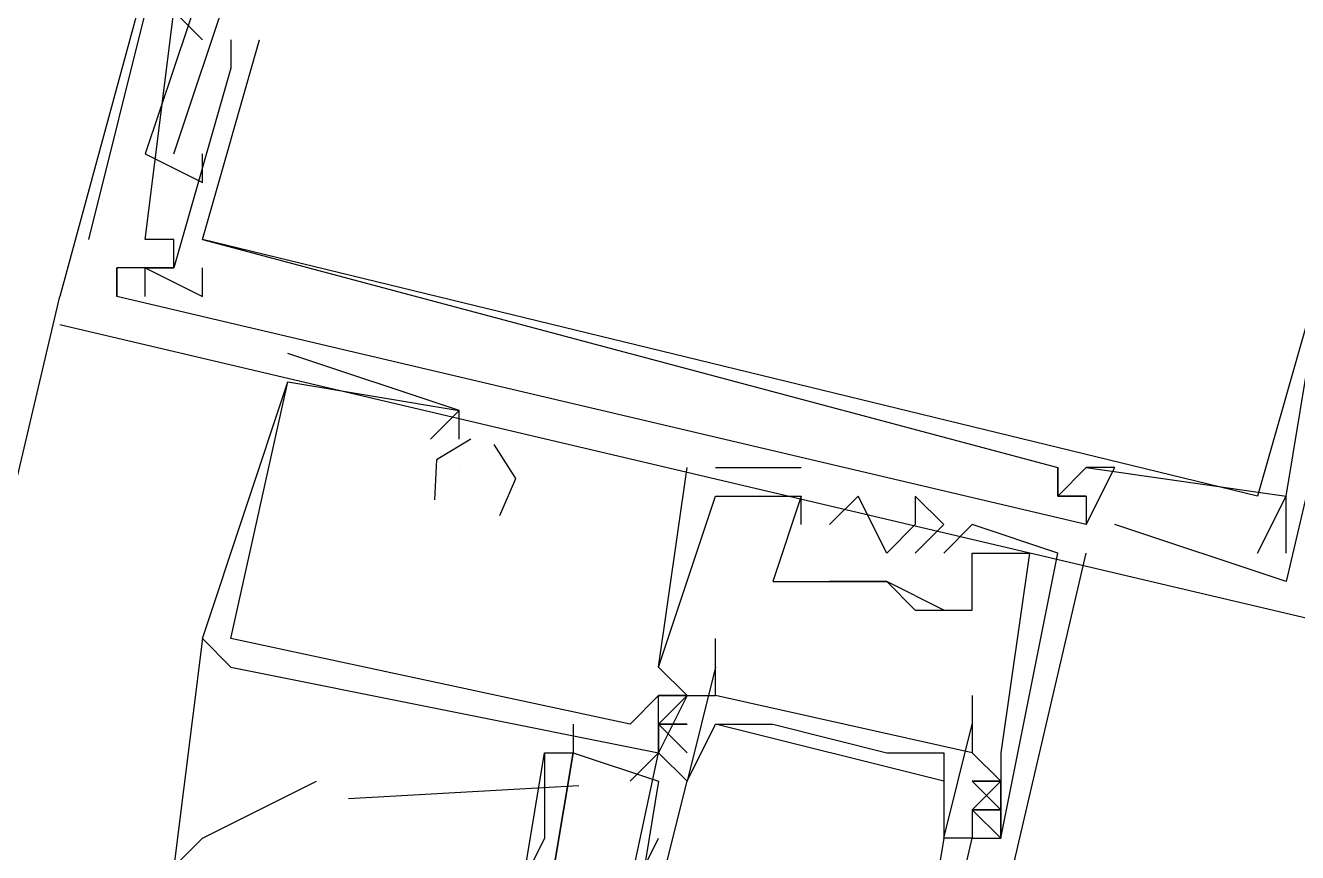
# Model space of a CAD drawing. Header units: feet. Extents: x -84 to 198, y -22 to 181.
# Drawn here: x 119.197 to 119.792, y 83.398 to 83.784 of the extents above; entities that cross this region are included whole.
import ezdxf

# ---------------------------------------------------------------- set-up
doc = ezdxf.new("R2010")
doc.units = ezdxf.units.FT
doc.layers.add('A-LINEA', color=7, linetype='CONTINUOUS')

msp = doc.modelspace()

# ---------------------------------------------------------------- linework, layer by layer
at = {"layer": 'A-LINEA'}
for p, q in [((119.3467, 84.1644), (119.2267, 83.6844)), ((119.28, 83.7778), (119.28, 83.7778)), ((119.28, 83.7778), (119.28, 83.7778)), ((119.28, 83.7778), (119.28, 83.7778)), ((119.2933, 83.7778), (119.2933, 83.7778)), ((119.2933, 83.7778), (119.2933, 83.7778)), ((119.2933, 83.7778), (119.2933, 83.7778)), ((119.3067, 83.7778), (119.3067, 83.7778)), ((119.3067, 83.7778), (119.3067, 83.7778)), ((119.3067, 83.7778), (119.3067, 83.7778)), ((119.2933, 83.7644), (119.2933, 83.7644)), ((119.2933, 83.7644), (119.2933, 83.7644)), ((119.2933, 83.7644), (119.2933, 83.7644)), ((119.2533, 83.7244), (119.2533, 83.7244)), ((119.2533, 83.7244), (119.2533, 83.7244)), ((119.2533, 83.7244), (119.2533, 83.7244)), ((119.2667, 83.7244), (119.2667, 83.7244)), ((119.2667, 83.7244), (119.2667, 83.7244)), ((119.2667, 83.7244), (119.2667, 83.7244)), ((119.28, 83.7244), (119.28, 83.7244)), ((119.28, 83.7244), (119.28, 83.7244)), ((119.28, 83.7244), (119.28, 83.7244)), ((119.28, 83.7111), (119.28, 83.7111)), ((119.28, 83.7111), (119.28, 83.7111)), ((119.28, 83.7111), (119.28, 83.7111)), ((119.2533, 83.6844), (119.2533, 83.6844)), ((119.2533, 83.6844), (119.2533, 83.6844)), ((119.2533, 83.6844), (119.2533, 83.6844)), ((119.2667, 83.6844), (119.2667, 83.6844)), ((119.2667, 83.6844), (119.2667, 83.6844)), ((119.2667, 83.6844), (119.2667, 83.6844)), ((119.28, 83.6844), (119.28, 83.6844)), ((119.28, 83.6844), (119.28, 83.6844)), ((119.28, 83.6844), (119.28, 83.6844)), ((119.28, 83.6844), (119.28, 83.6844)), ((119.28, 83.6844), (119.28, 83.6844)), ((119.28, 83.6844), (119.28, 83.6844)), ((119.24, 83.6711), (119.24, 83.6711)), ((119.24, 83.6711), (119.24, 83.6711)), ((119.24, 83.6711), (119.24, 83.6711)), ((119.24, 83.6711), (119.24, 83.6711)), ((119.24, 83.6711), (119.24, 83.6711)), ((119.24, 83.6711), (119.24, 83.6711)), ((119.2533, 83.6711), (119.2533, 83.6711)), ((119.2533, 83.6711), (119.2533, 83.6711)), ((119.2533, 83.6711), (119.2533, 83.6711)), ((119.2533, 83.6711), (119.2533, 83.6711)), ((119.2533, 83.6711), (119.2533, 83.6711)), ((119.2533, 83.6711), (119.2533, 83.6711)), ((119.2667, 83.6711), (119.2667, 83.6711)), ((119.2667, 83.6711), (119.2667, 83.6711)), ((119.2667, 83.6711), (119.2667, 83.6711)), ((119.2667, 83.6711), (119.2667, 83.6711)), ((119.2667, 83.6711), (119.2667, 83.6711)), ((119.2667, 83.6711), (119.2667, 83.6711)), ((119.28, 83.6711), (119.28, 83.6711)), ((119.28, 83.6711), (119.28, 83.6711)), ((119.28, 83.6711), (119.28, 83.6711)), ((117.56, 76.6311), (119.2133, 83.6578)), ((119.2133, 83.6578), (119.2133, 83.6578)), ((119.2133, 83.6578), (119.2133, 83.6578)), ((119.2133, 83.6578), (119.2133, 83.6578)), ((119.24, 83.6578), (119.24, 83.6578)), ((119.24, 83.6578), (119.24, 83.6578)), ((119.24, 83.6578), (119.24, 83.6578)), ((119.24, 83.6578), (119.24, 83.6578)), ((119.24, 83.6578), (119.24, 83.6578)), ((119.24, 83.6578), (119.24, 83.6578)), ((119.2533, 83.6578), (119.2533, 83.6578)), ((119.2533, 83.6578), (119.2533, 83.6578)), ((119.2533, 83.6578), (119.2533, 83.6578)), ((119.28, 83.6578), (119.28, 83.6578)), ((119.28, 83.6578), (119.28, 83.6578)), ((119.28, 83.6578), (119.28, 83.6578)), ((119.8933, 83.4844), (119.2133, 83.6444)), ((119.2133, 83.6444), (119.2133, 83.6444)), ((119.8933, 83.4844), (119.2133, 83.6444)), ((119.2133, 83.6444), (119.2133, 83.6444)), ((119.8933, 83.4844), (119.2133, 83.6444)), ((119.2133, 83.6444), (119.2133, 83.6444)), ((119.32, 83.6311), (119.32, 83.6311)), ((119.32, 83.6311), (119.32, 83.6311)), ((119.32, 83.6311), (119.32, 83.6311)), ((119.28, 83.4978), (119.32, 83.6178)), ((119.28, 83.4978), (119.32, 83.6178)), ((119.28, 83.4978), (119.32, 83.6178)), ((119.32, 83.6178), (119.32, 83.6178)), ((119.32, 83.6178), (119.32, 83.6178)), ((119.32, 83.6178), (119.32, 83.6178)), ((119.32, 83.6178), (119.32, 83.6178)), ((119.32, 83.6178), (119.32, 83.6178)), ((119.32, 83.6178), (119.32, 83.6178)), ((119.4, 83.6044), (119.4, 83.6044)), ((119.4, 83.6044), (119.4, 83.6044)), ((119.4, 83.6044), (119.4, 83.6044)), ((119.4, 83.6044), (119.4, 83.6044)), ((119.4, 83.6044), (119.4, 83.6044)), ((119.4, 83.6044), (119.4, 83.6044)), ((119.3867, 83.5911), (119.3867, 83.5911)), ((119.3867, 83.5911), (119.3867, 83.5911)), ((119.3867, 83.5911), (119.3867, 83.5911)), ((119.4, 83.5911), (119.4, 83.5911)), ((119.4, 83.5911), (119.4, 83.5911)), ((119.4, 83.5911), (119.4, 83.5911)), ((119.3867, 83.5778), (119.3867, 83.5778)), ((119.3867, 83.5778), (119.3867, 83.5778)), ((119.3867, 83.5778), (119.3867, 83.5778)), ((119.3867, 83.5778), (119.3867, 83.5778)), ((119.3867, 83.5778), (119.3867, 83.5778)), ((119.3867, 83.5778), (119.3867, 83.5778)), ((119.4, 83.5778), (119.4, 83.5778)), ((119.4, 83.5778), (119.4, 83.5778)), ((119.4, 83.5778), (119.4, 83.5778)), ((119.5067, 83.5778), (119.5067, 83.5778)), ((119.5067, 83.5778), (119.5067, 83.5778)), ((119.5067, 83.5778), (119.5067, 83.5778)), ((119.52, 83.5778), (119.56, 83.5778)), ((119.52, 83.5778), (119.52, 83.5778)), ((119.52, 83.5778), (119.56, 83.5778)), ((119.52, 83.5778), (119.52, 83.5778)), ((119.52, 83.5778), (119.56, 83.5778)), ((119.52, 83.5778), (119.52, 83.5778)), ((119.56, 83.5778), (119.56, 83.5778)), ((119.56, 83.5778), (119.56, 83.5778)), ((119.56, 83.5778), (119.56, 83.5778)), ((119.68, 83.5778), (119.68, 83.5778)), ((119.68, 83.5778), (119.68, 83.5778)), ((119.68, 83.5778), (119.68, 83.5778)), ((119.6933, 83.5778), (119.6933, 83.5778)), ((119.6933, 83.5778), (119.6933, 83.5778)), ((119.6933, 83.5778), (119.6933, 83.5778)), ((119.6933, 83.5778), (119.6933, 83.5778)), ((119.6933, 83.5778), (119.6933, 83.5778)), ((119.6933, 83.5778), (119.6933, 83.5778)), ((119.7067, 83.5778), (119.7067, 83.5778)), ((119.7067, 83.5778), (119.7067, 83.5778)), ((119.7067, 83.5778), (119.7067, 83.5778)), ((119.52, 83.5644), (119.52, 83.5644)), ((119.52, 83.5644), (119.52, 83.5644)), ((119.52, 83.5644), (119.52, 83.5644)), ((119.52, 83.5644), (119.52, 83.5644)), ((119.52, 83.5644), (119.52, 83.5644)), ((119.52, 83.5644), (119.52, 83.5644)), ((119.56, 83.5644), (119.56, 83.5644)), ((119.56, 83.5644), (119.56, 83.5644)), ((119.56, 83.5644), (119.56, 83.5644)), ((119.56, 83.5644), (119.56, 83.5644)), ((119.56, 83.5644), (119.56, 83.5644)), ((119.56, 83.5644), (119.56, 83.5644)), ((119.5867, 83.5644), (119.5867, 83.5644)), ((119.5867, 83.5644), (119.5867, 83.5644)), ((119.5867, 83.5644), (119.5867, 83.5644)), ((119.6133, 83.5644), (119.6133, 83.5644)), ((119.6133, 83.5644), (119.6133, 83.5644)), ((119.6133, 83.5644), (119.6133, 83.5644)), ((119.68, 83.5644), (119.68, 83.5644)), ((119.68, 83.5644), (119.68, 83.5644)), ((119.68, 83.5644), (119.68, 83.5644)), ((119.68, 83.5644), (119.68, 83.5644)), ((119.68, 83.5644), (119.68, 83.5644)), ((119.68, 83.5644), (119.68, 83.5644)), ((119.6933, 83.5644), (119.6933, 83.5644)), ((119.6933, 83.5644), (119.6933, 83.5644)), ((119.6933, 83.5644), (119.6933, 83.5644)), ((119.6933, 83.5644), (119.6933, 83.5644)), ((119.6933, 83.5644), (119.6933, 83.5644)), ((119.6933, 83.5644), (119.6933, 83.5644)), ((119.6933, 83.5644), (119.6933, 83.5644)), ((119.6933, 83.5644), (119.6933, 83.5644)), ((119.6933, 83.5644), (119.6933, 83.5644)), ((119.7733, 83.5378), (119.7867, 83.5644)), ((119.7733, 83.5644), (119.7733, 83.5644)), ((119.7733, 83.5378), (119.7867, 83.5644)), ((119.7733, 83.5644), (119.7733, 83.5644)), ((119.7733, 83.5378), (119.7867, 83.5644)), ((119.7733, 83.5644), (119.7733, 83.5644)), ((119.7867, 83.5644), (119.7867, 83.5644)), ((119.7867, 83.5644), (119.7867, 83.5644)), ((119.7867, 83.5644), (119.7867, 83.5644)), ((119.7867, 83.5644), (119.7867, 83.5644)), ((119.7867, 83.5644), (119.7867, 83.5644)), ((119.7867, 83.5644), (119.7867, 83.5644)), ((119.56, 83.5511), (119.56, 83.5511)), ((119.56, 83.5511), (119.56, 83.5511)), ((119.56, 83.5511), (119.56, 83.5511)), ((119.5733, 83.5511), (119.5733, 83.5511)), ((119.5733, 83.5511), (119.5733, 83.5511)), ((119.5733, 83.5511), (119.5733, 83.5511)), ((119.6133, 83.5511), (119.6133, 83.5511)), ((119.6133, 83.5511), (119.6133, 83.5511)), ((119.6133, 83.5511), (119.6133, 83.5511)), ((119.6267, 83.5511), (119.6267, 83.5511)), ((119.6267, 83.5511), (119.6267, 83.5511)), ((119.6267, 83.5511), (119.6267, 83.5511)), ((119.64, 83.5511), (119.64, 83.5511)), ((119.64, 83.5511), (119.64, 83.5511)), ((119.64, 83.5511), (119.64, 83.5511)), ((119.6933, 83.5511), (119.6933, 83.5511)), ((119.6933, 83.5511), (119.6933, 83.5511)), ((119.6933, 83.5511), (119.6933, 83.5511)), ((119.6933, 83.5511), (119.6933, 83.5511)), ((119.6933, 83.5511), (119.6933, 83.5511)), ((119.6933, 83.5511), (119.6933, 83.5511)), ((119.7067, 83.5511), (119.7067, 83.5511)), ((119.7067, 83.5511), (119.7067, 83.5511)), ((119.7067, 83.5511), (119.7067, 83.5511)), ((119.6, 83.5378), (119.6, 83.5378)), ((119.6, 83.5378), (119.6, 83.5378)), ((119.6, 83.5378), (119.6, 83.5378)), ((119.6, 83.1378), (119.6933, 83.5378)), ((119.6133, 83.5378), (119.6133, 83.5378)), ((119.6133, 83.5378), (119.6133, 83.5378)), ((119.6133, 83.5378), (119.6133, 83.5378)), ((119.6267, 83.5378), (119.6267, 83.5378)), ((119.6267, 83.5378), (119.6267, 83.5378)), ((119.6267, 83.5378), (119.6267, 83.5378)), ((119.64, 83.5378), (119.64, 83.5378)), ((119.64, 83.5378), (119.64, 83.5378)), ((119.64, 83.5378), (119.64, 83.5378)), ((119.64, 83.5378), (119.64, 83.5378)), ((119.64, 83.5378), (119.64, 83.5378)), ((119.64, 83.5378), (119.64, 83.5378)), ((119.6667, 83.5378), (119.6667, 83.5378)), ((119.6667, 83.5378), (119.6667, 83.5378)), ((119.6667, 83.5378), (119.6667, 83.5378)), ((119.68, 83.5378), (119.68, 83.5378)), ((119.68, 83.5378), (119.68, 83.5378)), ((119.68, 83.5378), (119.68, 83.5378)), ((119.7733, 83.5378), (119.7733, 83.5378)), ((119.7733, 83.5378), (119.7733, 83.5378)), ((119.7733, 83.5378), (119.7733, 83.5378)), ((119.7867, 83.5378), (119.7867, 83.5378)), ((119.7867, 83.5378), (119.7867, 83.5378)), ((119.7867, 83.5378), (119.7867, 83.5378)), ((119.5467, 83.5244), (119.5467, 83.5244)), ((119.5467, 83.5244), (119.5467, 83.5244)), ((119.5467, 83.5244), (119.5467, 83.5244)), ((119.56, 83.5244), (119.56, 83.5244)), ((119.56, 83.5244), (119.5733, 83.5244)), ((119.56, 83.5244), (119.56, 83.5244)), ((119.56, 83.5244), (119.56, 83.5244)), ((119.5733, 83.5244), (119.5733, 83.5244)), ((119.5733, 83.5244), (119.5733, 83.5244)), ((119.5733, 83.5244), (119.5733, 83.5244)), ((119.5867, 83.5244), (119.5867, 83.5244)), ((119.5867, 83.5244), (119.6, 83.5244)), ((119.5867, 83.5244), (119.5867, 83.5244)), ((119.5867, 83.5244), (119.5867, 83.5244)), ((119.6, 83.5244), (119.6, 83.5244)), ((119.6, 83.5244), (119.6, 83.5244)), ((119.6, 83.5244), (119.6, 83.5244)), ((119.7867, 83.5244), (119.7867, 83.5244)), ((119.7867, 83.5244), (119.7867, 83.5244)), ((119.7867, 83.5244), (119.7867, 83.5244)), ((119.6133, 83.5111), (119.6133, 83.5111)), ((119.6133, 83.5111), (119.6133, 83.5111)), ((119.6133, 83.5111), (119.6133, 83.5111)), ((119.6267, 83.5111), (119.6267, 83.5111)), ((119.6267, 83.5111), (119.6267, 83.5111)), ((119.6267, 83.5111), (119.6267, 83.5111)), ((119.64, 83.5111), (119.64, 83.5111)), ((119.64, 83.5111), (119.64, 83.5111)), ((119.64, 83.5111), (119.64, 83.5111)), ((119.28, 83.4978), (119.2667, 83.3911)), ((119.2933, 83.4844), (119.28, 83.4978)), ((119.28, 83.4978), (119.28, 83.4978)), ((119.2933, 83.4844), (119.28, 83.4978)), ((119.28, 83.4978), (119.28, 83.4978)), ((119.2933, 83.4844), (119.28, 83.4978)), ((119.28, 83.4978), (119.28, 83.4978)), ((119.2933, 83.4978), (119.2933, 83.4978)), ((119.2933, 83.4978), (119.2933, 83.4978)), ((119.2933, 83.4978), (119.2933, 83.4978)), ((119.2933, 83.4978), (119.2933, 83.4978)), ((119.2933, 83.4978), (119.2933, 83.4978)), ((119.2933, 83.4978), (119.2933, 83.4978)), ((119.52, 83.4978), (119.52, 83.4978)), ((119.2933, 83.4844), (119.2933, 83.4844)), ((119.2933, 83.4844), (119.2933, 83.4844)), ((119.2933, 83.4844), (119.2933, 83.4844)), ((119.4933, 83.4844), (119.4933, 83.4844)), ((119.4933, 83.4844), (119.4933, 83.4844)), ((119.4933, 83.4844), (119.4933, 83.4844)), ((119.4933, 83.4844), (119.4933, 83.4844)), ((119.4933, 83.4844), (119.4933, 83.4844)), ((119.4933, 83.4844), (119.4933, 83.4844)), ((119.52, 83.4844), (119.52, 83.4844)), ((119.4933, 83.4711), (119.4933, 83.4711)), ((119.4933, 83.4711), (119.4933, 83.4711)), ((119.4933, 83.4711), (119.4933, 83.4711)), ((119.4933, 83.4711), (119.4933, 83.4711)), ((119.4933, 83.4711), (119.4933, 83.4711)), ((119.4933, 83.4711), (119.4933, 83.4711)), ((119.5067, 83.4711), (119.52, 83.4711)), ((119.5067, 83.4711), (119.5067, 83.4711)), ((119.5067, 83.4711), (119.5067, 83.4711)), ((119.5067, 83.4711), (119.52, 83.4711)), ((119.5067, 83.4711), (119.5067, 83.4711)), ((119.5067, 83.4711), (119.5067, 83.4711)), ((119.5067, 83.4711), (119.52, 83.4711)), ((119.5067, 83.4711), (119.5067, 83.4711)), ((119.5067, 83.4711), (119.5067, 83.4711)), ((119.52, 83.4711), (119.52, 83.4711)), ((119.64, 83.4711), (119.64, 83.4711)), ((119.4533, 83.4578), (119.4533, 83.4444)), ((119.48, 83.4578), (119.48, 83.4578)), ((119.48, 83.4578), (119.48, 83.4578)), ((119.48, 83.4578), (119.48, 83.4578)), ((119.4933, 83.4578), (119.4933, 83.4578)), ((119.4933, 83.4578), (119.4933, 83.4578)), ((119.4933, 83.4578), (119.4933, 83.4578)), ((119.4933, 83.4578), (119.4933, 83.4578)), ((119.4933, 83.4578), (119.4933, 83.4578)), ((119.4933, 83.4578), (119.4933, 83.4578)), ((119.52, 83.4578), (119.52, 83.4578)), ((119.6267, 83.4311), (119.52, 83.4578)), ((119.6267, 83.4311), (119.52, 83.4578)), ((119.6267, 83.4311), (119.52, 83.4578)), ((119.5333, 83.4578), (119.5333, 83.4578)), ((119.5467, 83.4578), (119.5467, 83.4578)), ((119.64, 83.4578), (119.64, 83.4578)), ((119.4533, 83.2578), (119.4933, 83.4444)), ((119.4933, 83.4444), (119.48, 83.4311)), ((119.4933, 83.4444), (119.4933, 83.4444)), ((119.4933, 83.4444), (119.4933, 83.4444)), ((119.4933, 83.4444), (119.4933, 83.4444)), ((119.4933, 83.4444), (119.4933, 83.4444)), ((119.4933, 83.4444), (119.4933, 83.4444)), ((119.4933, 83.4444), (119.4933, 83.4444)), ((119.4933, 83.4444), (119.4933, 83.4444)), ((119.6, 83.4444), (119.6, 83.4444)), ((119.6133, 83.4444), (119.6133, 83.4444)), ((119.6267, 83.4444), (119.6267, 83.4444)), ((119.64, 83.4444), (119.64, 83.4444)), ((119.6533, 83.4311), (119.64, 83.4444)), ((119.6533, 83.4444), (119.6533, 83.4444)), ((119.6533, 83.4444), (119.6533, 83.4444)), ((119.6533, 83.4444), (119.6533, 83.4444)), ((119.456, 83.429), (119.3484, 83.4228)), ((119.4933, 83.4311), (119.48, 83.3511)), ((119.5067, 83.4311), (119.5067, 83.4311)), ((119.5067, 83.4311), (119.5067, 83.4311)), ((119.6267, 83.4311), (119.6267, 83.4311)), ((119.6533, 83.4311), (119.64, 83.4311)), ((119.6533, 83.4311), (119.6533, 83.4311)), ((119.6533, 83.4311), (119.6533, 83.4311)), ((119.6533, 83.4311), (119.6533, 83.4311)), ((119.6533, 83.4311), (119.6533, 83.4311)), ((119.64, 83.4178), (119.64, 83.4178)), ((119.64, 83.4178), (119.64, 83.4178)), ((119.64, 83.4178), (119.64, 83.4178)), ((119.64, 83.4178), (119.64, 83.4178)), ((119.64, 83.4178), (119.64, 83.4178)), ((119.64, 83.4178), (119.64, 83.4178)), ((119.64, 83.4178), (119.64, 83.4178)), ((119.6533, 83.4178), (119.6533, 83.4178)), ((119.6533, 83.4178), (119.6533, 83.4178)), ((119.6533, 83.4178), (119.6533, 83.4178)), ((119.2667, 83.4044), (119.2667, 83.4044)), ((119.48, 83.3778), (119.4933, 83.4044)), ((119.6267, 83.4044), (119.6267, 83.4044)), ((119.6267, 83.4044), (119.6267, 83.4044)), ((119.64, 83.4044), (119.64, 83.4044)), ((119.64, 83.4044), (119.64, 83.4044)), ((119.64, 83.4044), (119.64, 83.4044)), ((119.64, 83.4044), (119.64, 83.4044)), ((119.6533, 83.4044), (119.6533, 83.4044)), ((119.6533, 83.4044), (119.6533, 83.4044)), ((119.6533, 83.4044), (119.6533, 83.4044)), ((119.6533, 83.4044), (119.6533, 83.4044)), ((119.6533, 83.4044), (119.6533, 83.4044)), ((119.6533, 83.4044), (119.6533, 83.4044))]:
    msp.add_line(p, q, dxfattribs=at)
for points in [[(119.9733, 83.8044), (119.2933, 83.9644), (119.2533, 83.8044), (119.28, 83.8044), (119.2533, 83.7244), (119.28, 83.7111), (119.28, 83.7244), (119.28, 83.7244)], [(119.9733, 83.8044), (119.2933, 83.9644), (119.2533, 83.8044), (119.28, 83.8044), (119.2533, 83.7244), (119.28, 83.7111), (119.28, 83.7244), (119.28, 83.7244)], [(119.9733, 83.8044), (119.2933, 83.9644), (119.2533, 83.8044), (119.28, 83.8044), (119.2533, 83.7244), (119.28, 83.7111), (119.28, 83.7244), (119.28, 83.7244)], [(119.2667, 83.7244), (119.2933, 83.8044), (119.28, 83.8178), (119.3067, 83.9111), (119.32, 83.9111), (119.32, 83.9244), (119.3067, 83.9244), (119.3067, 83.9378), (119.76, 83.8444)], [(119.2667, 83.7244), (119.2933, 83.8044), (119.28, 83.8178), (119.3067, 83.9111), (119.32, 83.9111), (119.32, 83.9244), (119.3067, 83.9244), (119.3067, 83.9378), (119.76, 83.8444)], [(119.2667, 83.7244), (119.2933, 83.8044), (119.28, 83.8178), (119.3067, 83.9111), (119.32, 83.9111), (119.32, 83.9244), (119.3067, 83.9244), (119.3067, 83.9378), (119.76, 83.8444)], [(119.2933, 83.8711), (119.28, 83.8044), (119.2533, 83.8044), (119.2133, 83.6578)], [(119.2933, 83.8711), (119.28, 83.8044), (119.2533, 83.8044), (119.2133, 83.6578)], [(119.2933, 83.8711), (119.28, 83.8044), (119.2533, 83.8044), (119.2133, 83.6578)], [(119.2533, 83.6711), (119.2667, 83.6711), (119.2667, 83.6844), (119.2533, 83.6844), (119.2667, 83.7911), (119.28, 83.7778)], [(119.2533, 83.6711), (119.2667, 83.6711), (119.2667, 83.6844), (119.2533, 83.6844), (119.2667, 83.7911), (119.28, 83.7778)], [(119.2533, 83.6711), (119.2667, 83.6711), (119.2667, 83.6844), (119.2533, 83.6844), (119.2667, 83.7911), (119.28, 83.7778)], [(119.2933, 83.7778), (119.2933, 83.7644), (119.2667, 83.6711), (119.24, 83.6711), (119.24, 83.6578)], [(119.2933, 83.7778), (119.2933, 83.7644), (119.2667, 83.6711), (119.24, 83.6711), (119.24, 83.6578)], [(119.2933, 83.7778), (119.2933, 83.7644), (119.2667, 83.6711), (119.24, 83.6711), (119.24, 83.6578)], [(119.7867, 83.5378), (119.7867, 83.5644), (119.8, 83.6444), (119.8133, 83.6444), (119.8, 83.6578), (119.8, 83.6578), (119.7733, 83.5644), (119.28, 83.6844), (119.3067, 83.7778)], [(119.7867, 83.5378), (119.7867, 83.5644), (119.8, 83.6444), (119.8133, 83.6444), (119.8, 83.6578), (119.8, 83.6578), (119.7733, 83.5644), (119.28, 83.6844), (119.3067, 83.7778)], [(119.7867, 83.5378), (119.7867, 83.5644), (119.8, 83.6444), (119.8133, 83.6444), (119.8, 83.6578), (119.8, 83.6578), (119.7733, 83.5644), (119.28, 83.6844), (119.3067, 83.7778)], [(119.8533, 83.7511), (119.8267, 83.7511), (119.84, 83.7511), (119.7867, 83.5244), (119.7067, 83.5511)], [(119.8533, 83.7511), (119.8267, 83.7511), (119.84, 83.7511), (119.7867, 83.5244), (119.7067, 83.5511)], [(119.8533, 83.7511), (119.8267, 83.7511), (119.84, 83.7511), (119.7867, 83.5244), (119.7067, 83.5511)], [(119.28, 83.6844), (119.68, 83.5778), (119.68, 83.5644), (119.6933, 83.5644), (119.68, 83.5644)], [(119.28, 83.6844), (119.68, 83.5778), (119.68, 83.5644), (119.6933, 83.5644), (119.68, 83.5644)], [(119.28, 83.6844), (119.68, 83.5778), (119.68, 83.5644), (119.6933, 83.5644), (119.68, 83.5644)], [(119.6933, 83.5644), (119.6933, 83.5511), (119.24, 83.6578), (119.24, 83.6711)], [(119.6933, 83.5644), (119.6933, 83.5511), (119.24, 83.6578), (119.24, 83.6711)], [(119.6933, 83.5644), (119.6933, 83.5511), (119.24, 83.6578), (119.24, 83.6711)], [(119.2533, 83.6578), (119.2533, 83.6711), (119.28, 83.6578), (119.28, 83.6711)], [(119.2533, 83.6578), (119.2533, 83.6711), (119.28, 83.6578), (119.28, 83.6711)], [(119.2533, 83.6578), (119.2533, 83.6711), (119.28, 83.6578), (119.28, 83.6711)], [(119.4, 83.5911), (119.4, 83.6044), (119.32, 83.6311)], [(119.4, 83.5911), (119.4, 83.6044), (119.32, 83.6311)], [(119.4, 83.5911), (119.4, 83.6044), (119.32, 83.6311)], [(119.4933, 83.4711), (119.48, 83.4578), (119.2933, 83.4978), (119.32, 83.6178), (119.4, 83.6044), (119.3867, 83.5911)], [(119.4933, 83.4711), (119.48, 83.4578), (119.2933, 83.4978), (119.32, 83.6178), (119.4, 83.6044), (119.3867, 83.5911)], [(119.4933, 83.4711), (119.48, 83.4578), (119.2933, 83.4978), (119.32, 83.6178), (119.4, 83.6044), (119.3867, 83.5911)], [(119.4056, 83.5911), (119.3895, 83.5814), (119.3886, 83.5626)], [(119.4056, 83.5911), (119.3895, 83.5814), (119.3886, 83.5626)], [(119.4056, 83.5911), (119.3895, 83.5814), (119.3886, 83.5626)], [(119.4191, 83.5554), (119.4266, 83.5727), (119.4165, 83.5885)], [(119.4191, 83.5554), (119.4266, 83.5727), (119.4165, 83.5885)], [(119.4191, 83.5554), (119.4266, 83.5727), (119.4165, 83.5885)], [(119.4, 83.5778), (119.4, 83.5778), (119.4, 83.5778)], [(119.4, 83.5778), (119.4, 83.5778), (119.4, 83.5778)], [(119.4, 83.5778), (119.4, 83.5778), (119.4, 83.5778)], [(119.4933, 83.4844), (119.4933, 83.4844), (119.5067, 83.5778)], [(119.4933, 83.4844), (119.4933, 83.4844), (119.5067, 83.5778)], [(119.4933, 83.4844), (119.4933, 83.4844), (119.5067, 83.5778)], [(119.68, 83.5644), (119.6933, 83.5778), (119.7867, 83.5644)], [(119.6933, 83.5644), (119.68, 83.5644), (119.68, 83.5644), (119.68, 83.5778)], [(119.68, 83.5644), (119.6933, 83.5778), (119.7867, 83.5644)], [(119.6933, 83.5644), (119.68, 83.5644), (119.68, 83.5644), (119.68, 83.5778)], [(119.68, 83.5644), (119.6933, 83.5778), (119.7867, 83.5644)], [(119.6933, 83.5644), (119.68, 83.5644), (119.68, 83.5644), (119.68, 83.5778)], [(119.6933, 83.5511), (119.7067, 83.5778), (119.6933, 83.5778)], [(119.6933, 83.5511), (119.7067, 83.5778), (119.6933, 83.5778)], [(119.6933, 83.5511), (119.7067, 83.5778), (119.6933, 83.5778)], [(119.2933, 83.4844), (119.4933, 83.4444), (119.4933, 83.4578), (119.4933, 83.4444), (119.4933, 83.4711), (119.5067, 83.4711), (119.4933, 83.4844), (119.52, 83.5644), (119.56, 83.5644), (119.5467, 83.5244), (119.56, 83.5244), (119.5733, 83.5244), (119.5867, 83.5244), (119.6, 83.5244), (119.6133, 83.5111), (119.6267, 83.5111), (119.64, 83.5111), (119.64, 83.5378), (119.6667, 83.5378), (119.6533, 83.4444), (119.6533, 83.4311), (119.6533, 83.4044), (119.64, 83.4178), (119.6533, 83.4178), (119.64, 83.4178), (119.64, 83.4044), (119.6533, 83.4044), (119.68, 83.5378), (119.68, 83.5378), (119.64, 83.5511)], [(119.2933, 83.4844), (119.4933, 83.4444), (119.4933, 83.4578), (119.4933, 83.4444), (119.4933, 83.4711), (119.5067, 83.4711), (119.4933, 83.4844), (119.52, 83.5644), (119.56, 83.5644), (119.5467, 83.5244), (119.56, 83.5244), (119.5733, 83.5244), (119.5867, 83.5244), (119.6, 83.5244), (119.6133, 83.5111), (119.6267, 83.5111), (119.64, 83.5111), (119.64, 83.5378), (119.6667, 83.5378), (119.6533, 83.4444), (119.6533, 83.4311), (119.6533, 83.4044), (119.64, 83.4178), (119.6533, 83.4178), (119.64, 83.4178), (119.64, 83.4044), (119.6533, 83.4044), (119.68, 83.5378), (119.68, 83.5378), (119.64, 83.5511)], [(119.2933, 83.4844), (119.4933, 83.4444), (119.4933, 83.4578), (119.4933, 83.4444), (119.4933, 83.4711), (119.5067, 83.4711), (119.4933, 83.4844), (119.52, 83.5644), (119.56, 83.5644), (119.5467, 83.5244), (119.56, 83.5244), (119.5733, 83.5244), (119.5867, 83.5244), (119.6, 83.5244), (119.6133, 83.5111), (119.6267, 83.5111), (119.64, 83.5111), (119.64, 83.5378), (119.6667, 83.5378), (119.6533, 83.4444), (119.6533, 83.4311), (119.6533, 83.4044), (119.64, 83.4178), (119.6533, 83.4178), (119.64, 83.4178), (119.64, 83.4044), (119.6533, 83.4044), (119.68, 83.5378), (119.68, 83.5378), (119.64, 83.5511)], [(119.56, 83.5511), (119.56, 83.5644), (119.56, 83.5644)], [(119.56, 83.5511), (119.56, 83.5644), (119.56, 83.5644)], [(119.56, 83.5511), (119.56, 83.5644), (119.56, 83.5644)], [(119.6133, 83.5378), (119.6267, 83.5511), (119.6133, 83.5644), (119.6133, 83.5511), (119.6, 83.5378), (119.6, 83.5378), (119.5867, 83.5644), (119.5733, 83.5511), (119.5733, 83.5511)], [(119.6133, 83.5378), (119.6267, 83.5511), (119.6133, 83.5644), (119.6133, 83.5511), (119.6, 83.5378), (119.6, 83.5378), (119.5867, 83.5644), (119.5733, 83.5511), (119.5733, 83.5511)], [(119.6133, 83.5378), (119.6267, 83.5511), (119.6133, 83.5644), (119.6133, 83.5511), (119.6, 83.5378), (119.6, 83.5378), (119.5867, 83.5644), (119.5733, 83.5511), (119.5733, 83.5511)], [(119.6267, 83.5378), (119.6267, 83.5378), (119.64, 83.5511)], [(119.6267, 83.5378), (119.6267, 83.5378), (119.64, 83.5511)], [(119.6267, 83.5378), (119.6267, 83.5378), (119.64, 83.5511)], [(119.5867, 83.5244), (119.5867, 83.5244), (119.5733, 83.5244)], [(119.6267, 83.5111), (119.6, 83.5244), (119.5867, 83.5244)], [(119.64, 83.4711), (119.64, 83.4444), (119.52, 83.4711), (119.52, 83.4978)], [(119.52, 83.4844), (119.5067, 83.4311), (119.4933, 83.4444)], [(119.5067, 83.4444), (119.4933, 83.4578), (119.5067, 83.4444), (119.4933, 83.4578), (119.5067, 83.4711), (119.4933, 83.4711)], [(119.4933, 83.4444), (119.4933, 83.4444), (119.4933, 83.4711), (119.5067, 83.4711), (119.4933, 83.4444)], [(119.5067, 83.4444), (119.4933, 83.4578), (119.5067, 83.4444), (119.4933, 83.4578), (119.5067, 83.4711), (119.4933, 83.4711)], [(119.4933, 83.4444), (119.4933, 83.4444), (119.4933, 83.4711), (119.5067, 83.4711), (119.4933, 83.4444)], [(119.5067, 83.4444), (119.4933, 83.4578), (119.5067, 83.4444), (119.4933, 83.4578), (119.5067, 83.4711), (119.4933, 83.4711)], [(119.4933, 83.4444), (119.4933, 83.4444), (119.4933, 83.4711), (119.5067, 83.4711), (119.4933, 83.4444)], [(119.4667, 83.2711), (119.5067, 83.4311), (119.52, 83.4578), (119.5333, 83.4578), (119.5467, 83.4578), (119.6, 83.4444), (119.6133, 83.4444), (119.6267, 83.4444), (119.6267, 83.4311), (119.6267, 83.4044), (119.6, 83.2444), (119.5867, 83.2311), (119.5733, 83.2311), (119.5867, 83.2578)], [(119.5067, 83.4578), (119.4933, 83.4578), (119.5067, 83.4444)], [(119.5067, 83.4578), (119.4933, 83.4578), (119.5067, 83.4578)], [(119.5067, 83.4578), (119.4933, 83.4578), (119.5067, 83.4444)], [(119.5067, 83.4578), (119.4933, 83.4578), (119.5067, 83.4578)], [(119.5067, 83.4578), (119.4933, 83.4578), (119.5067, 83.4444)], [(119.5067, 83.4578), (119.4933, 83.4578), (119.5067, 83.4578)], [(119.6, 83.2311), (119.64, 83.4044), (119.6267, 83.4044), (119.64, 83.4578)], [(119.4267, 83.3644), (119.4267, 83.3644), (119.44, 83.4444), (119.4533, 83.4444), (119.44, 83.3644), (119.4267, 83.3644), (119.4267, 83.3644)], [(119.44, 83.4444), (119.44, 83.4311), (119.44, 83.4044), (119.4267, 83.3778), (119.4267, 83.3644), (119.4267, 83.3644)], [(119.48, 83.3511), (119.44, 83.3644), (119.4533, 83.4444), (119.4933, 83.4311)], [(119.2267, 83.3378), (119.24, 83.3511), (119.24, 83.3644), (119.28, 83.4044), (119.3333, 83.4311)], [(119.64, 83.4311), (119.6533, 83.4311), (119.64, 83.4311)], [(119.6533, 83.4178), (119.64, 83.4311), (119.6533, 83.4178), (119.64, 83.4178)], [(119.64, 83.4178), (119.6533, 83.4044), (119.6533, 83.4311), (119.6533, 83.4311), (119.64, 83.4178), (119.6533, 83.4178)], [(119.64, 83.4178), (119.6533, 83.4178), (119.64, 83.4178)]]:
    msp.add_lwpolyline(points, dxfattribs=at)

doc.saveas('drawing.dxf')
